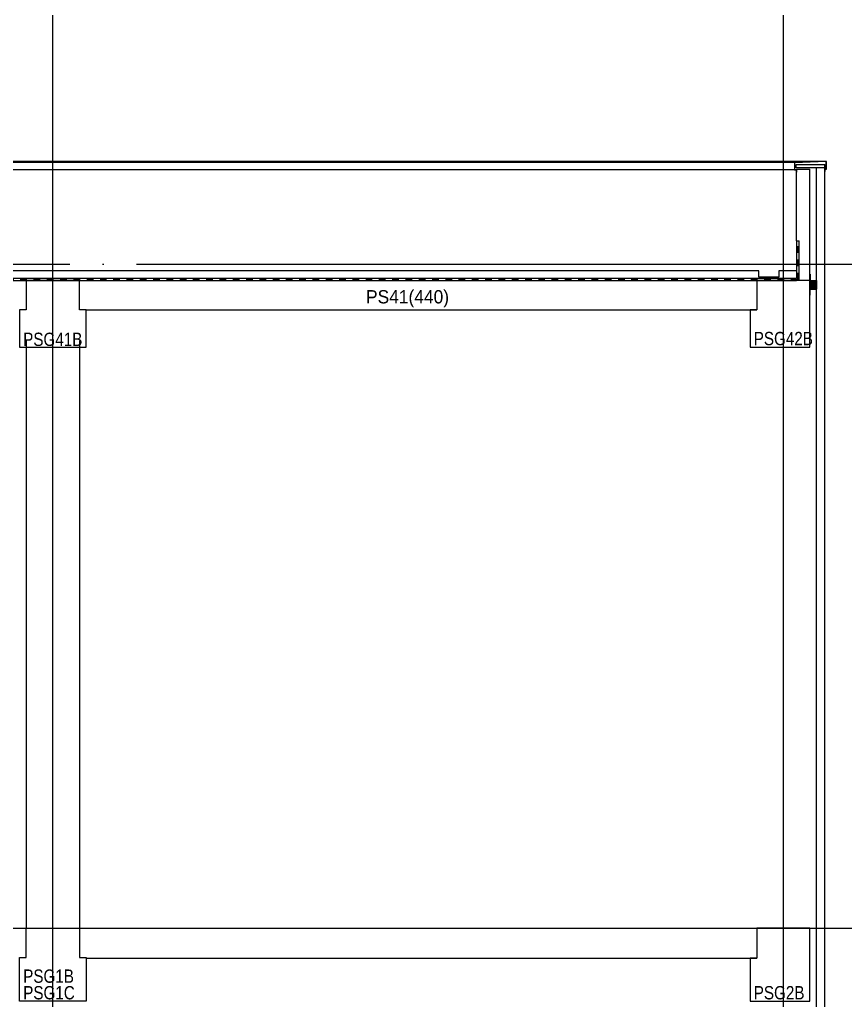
# Model space of a CAD drawing. Header units: millimetres. Extents: x 4754612 to 5801174, y 2368242 to 2777223.
# Drawn here: x 5048216 to 5060649, y 2450156 to 2464924 of the extents above; entities that cross this region are included whole.
import ezdxf
from ezdxf.enums import TextEntityAlignment as Align

# ---------------------------------------------------------------- set-up
doc = ezdxf.new("R2010")
doc.units = ezdxf.units.MM
doc.header["$LTSCALE"] = 1000
doc.linetypes.add('CEN', pattern=[6.2, 6, -0.1, 0, -0.1])
doc.linetypes.add('HIDDEN', pattern=[2, 1, -1])
doc.layers.get('DEFPOINTS').update_dxf_attribs({"color": 151})
for name, color, linetype in [('A-ELE-8', 8, 'Continuous'), ('A-FIN-4', 9, 'Continuous'), ('A-FIN-5', 8, 'Continuous'), ('A-중심선', 10, 'CEN'), ('CON', 2, 'Continuous'), ('ELE-3', 6, 'Continuous'), ('FIN-1', 9, 'Continuous'), ('HAT-252', 252, 'Continuous'), ('PIR판넬', 4, 'Continuous'), ('Xref_SEC$0$A-STL', 6, 'Continuous'), ('판넬_PIR 우레탄', 4, 'Continuous')]:
    doc.layers.add(name, color=color, linetype=linetype)
doc.layers.add('Guide-line', color=151, linetype='Continuous', plot=False)
doc.styles.add('A.NARROW', font='ARIALN.TTF')
doc.styles.add('돋움', font='')
doc.styles.get('돋움').set_extended_font_data('Dotum')

# ---------------------------------------------------------------- blocks, each defined once
blk = doc.blocks.new('zw$CF19')
at = {"layer": 'CON'}
blk.add_lwpolyline([(-500, -1100), (-500, -440), (-400, -440), (-400, 0), (400, 0), (400, -440), (500, -440), (500, -1100)], close=True, dxfattribs=at)
at = {"layer": 'DEFPOINTS', "style": 'A.NARROW'}
for s, p in [('PSG1B', (-446, -722, 0)), ('PSG1C', (-446, -972, 0))]:
    blk.add_text(s, height=200, dxfattribs=at).set_placement(p, align=Align.MIDDLE_LEFT)

msp = doc.modelspace()

# ---------------------------------------------------------------- hatches: boundary and pattern name
at = {"layer": 'HAT-252'}
h = msp.add_hatch(dxfattribs=at)
h.set_pattern_fill('CORK', color=256, scale=2.4, style=0)
h.set_pattern_definition([(0, (541797.428, -857963.518), (0, 7.62), []), (135, (541801.238, -857967.328), (-15.24000658, -15.24000658), [10.776312, -10.776312]), (135, (541803.143, -857967.328), (-15.24000658, -15.24000658), [10.776312, -10.776312]), (135, (541805.048, -857967.328), (-15.24000658, -15.24000658), [10.776312, -10.776312])])
h.paths.add_polyline_path([(5060115.782, 2460993.44), (5060215.782, 2460993.44), (5060215.782, 2460868.44), (5060115.782, 2460868.44)])

# ---------------------------------------------------------------- linework, layer by layer
at = {"layer": 'A-ELE-8'}
for p, q in [((5048315.782, 2460093.44), (5048315.782, 2451243.44)), ((5049115.782, 2460093.44), (5049115.782, 2451243.44))]:
    msp.add_line(p, q, dxfattribs=at)
at = {"layer": 'A-FIN-4'}
for p, q in [((5059915.782, 2461593.44), (5059915.782, 2461023.44)), ((5059345.782, 2461143.44), (4949965.782, 2461143.44)), ((5059915.782, 2461023.44), (4949965.782, 2461023.44)), ((5059345.782, 2461043.44), (5059345.782, 2461143.44)), ((5059645.782, 2461043.44), (5059345.782, 2461043.44)), ((5059645.889, 2461143.44), (5059645.782, 2461143.44)), ((5059915.782, 2461143.44), (5059645.782, 2461143.44)), ((5059645.782, 2461143.44), (5059645.782, 2461043.44))]:
    msp.add_line(p, q, dxfattribs=at)
at = {"layer": 'A-FIN-5', "linetype": 'HIDDEN', "ltscale": 0.1}
for p, q in [((5059935.783, 2461012.88), (5059935.783, 2461593.44)), ((5059926.343, 2461003.44), (4949965.782, 2461003.44))]:
    msp.add_line(p, q, dxfattribs=at)
at = {"layer": 'A-FIN-5', "linetype": 'HIDDEN'}
msp.add_line((5059935.783, 2461012.88), (5059926.343, 2461003.44), dxfattribs=at)
at = {"layer": 'A-중심선', "ltscale": 5}
for p, q in [((5048715.782, 2403989.231), (5048715.782, 2488921.61)), ((5059715.782, 2403989.231), (5059715.781, 2488921.61)), ((4863973.343, 2461243.44), (5174125.782, 2461243.44)), ((4863973.343, 2451243.44), (5174125.782, 2451243.44))]:
    msp.add_line(p, q, dxfattribs=at)
at = {"layer": 'CON'}
for p, q in [((5059915.782, 2461593.44), (5059915.783, 2462673.44)), ((5059915.782, 2462673.44), (5060115.881, 2462673.44)), ((5060115.782, 2460993.44), (5060115.783, 2462673.44)), ((5059915.783, 2461593.44), (5059955.783, 2461593.44)), ((5059955.783, 2460993.44), (5059955.783, 2461593.44)), ((4949965.782, 2460993.44), (5059915.782, 2460993.44)), ((5049215.782, 2460553.44), (5059315.782, 2460553.44)), ((4905615.782, 2451243.44), (5059815.782, 2451243.44)), ((5049215.782, 2450793.44), (5059315.782, 2450793.44))]:
    msp.add_line(p, q, dxfattribs=at)
for points in [[(5048215.782, 2460553.44), (5048215.782, 2459993.44), (5049215.782, 2459993.44), (5049215.782, 2460553.44), (5049115.782, 2460553.44), (5049115.782, 2460993.44), (5048315.782, 2460993.44), (5048315.782, 2460553.44)], [(5059315.782, 2460843.44), (5059315.782, 2460553.44), (5059215.782, 2460553.44), (5059215.782, 2459993.44), (5060115.782, 2459993.44), (5060115.782, 2460993.44), (5059315.782, 2460993.44)], [(5059315.782, 2451093.44), (5059315.782, 2450793.44), (5059215.782, 2450793.44), (5059215.782, 2450143.44), (5060115.782, 2450143.44), (5060115.782, 2451243.44), (5059315.782, 2451243.44)]]:
    msp.add_lwpolyline(points, close=True, dxfattribs=at)
at = {"layer": 'ELE-3'}
for p, q in [((5060115.782, 2461089.44), (5060115.782, 2460993.44)), ((5060119.622, 2461089.44), (5060115.782, 2461089.44)), ((5060119.622, 2461089.44), (5060119.622, 2460997.28)), ((5060115.782, 2460993.44), (5060215.782, 2460993.44)), ((5060115.782, 2460868.44), (5060215.782, 2460868.44)), ((5060115.782, 2460772.44), (5060115.782, 2460868.44)), ((5060119.622, 2460997.28), (5060215.782, 2460997.28)), ((5060119.622, 2460864.6), (5060215.782, 2460864.6)), ((5060119.622, 2460772.44), (5060119.622, 2460864.6)), ((5060215.782, 2460993.44), (5060215.782, 2460997.28)), ((5060215.782, 2460868.44), (5060215.782, 2460864.6)), ((5060119.622, 2460772.44), (5060115.782, 2460772.44))]:
    msp.add_line(p, q, dxfattribs=at)
at = {"layer": 'FIN-1'}
for p, q in [((5060364.292, 2462788.44), (4950040.782, 2462788.44)), ((5059881.814, 2462771.784), (4950040.782, 2462771.784)), ((5059881.814, 2462662.866), (4950040.782, 2462662.866))]:
    msp.add_line(p, q, dxfattribs=at)
msp.add_lwpolyline([(5060115.782, 2460993.44), (5060215.782, 2460993.44), (5060215.782, 2460868.44), (5060115.782, 2460868.44)], close=True, dxfattribs=at)
at = {"layer": 'PIR판넬'}
for p, q in [((5060215.766, 2421518.44), (5060215.783, 2462693.44)), ((5060340.766, 2421518.44), (5060340.783, 2462743.44))]:
    msp.add_line(p, q, dxfattribs=at)
at = {"layer": 'Xref_SEC$0$A-STL'}
for p, q in [((5060364.292, 2462788.44), (5059881.814, 2462771.784)), ((5060361.892, 2462785.942), (5059884.214, 2462769.479)), ((5060361.892, 2462675.84), (5060361.892, 2462785.942)), ((5060364.292, 2462673.44), (5060364.292, 2462788.44)), ((5059881.814, 2462771.784), (5059881.814, 2462662.866)), ((5059881.814, 2462662.866), (5059910.983, 2462662.866)), ((5059884.214, 2462769.479), (5059884.214, 2462665.266)), ((5059884.214, 2462665.266), (5059913.383, 2462665.266)), ((5059910.983, 2462662.866), (5059910.983, 2462628.734)), ((5059913.383, 2462665.266), (5059913.383, 2462628.734)), ((5059915.783, 2462643.734), (5059913.383, 2462643.734)), ((5059915.783, 2462628.734), (5059915.783, 2462643.734)), ((5060343.182, 2462655.512), (5060340.782, 2462655.512)), ((5060340.782, 2462655.512), (5060340.782, 2462640.512)), ((5060343.182, 2462675.84), (5060361.892, 2462675.84)), ((5060343.182, 2462640.512), (5060343.182, 2462675.84)), ((5060345.582, 2462673.44), (5060364.292, 2462673.44)), ((5060345.582, 2462640.512), (5060345.582, 2462673.44))]:
    msp.add_line(p, q, dxfattribs=at)
for centre in [(5060343.182, 2462640.512), (5059913.383, 2462628.734)]:
    msp.add_arc(centre, 2.4, 180, 0, dxfattribs=at)
at = {"layer": '판넬_PIR 우레탄'}
for p, q in [((5059905.783, 2462693.44), (5059905.783, 2462743.44)), ((5059905.783, 2462743.44), (5060340.783, 2462743.44)), ((5060340.783, 2462693.44), (5059905.783, 2462693.44))]:
    msp.add_line(p, q, dxfattribs=at)

# ---------------------------------------------------------------- block references
at = {"layer": 'CON'}
msp.add_blockref('zw$CF19', (5048715.782, 2451243.44), dxfattribs=at)

# ---------------------------------------------------------------- texts
at = {"layer": 'DEFPOINTS', "style": 'A.NARROW'}
msp.add_text('PSG41B', height=200, dxfattribs=at).set_placement((5048269.309, 2460110.004, 0), align=Align.MIDDLE_LEFT)
at = {"layer": 'Guide-line', "style": '돋움'}
msp.add_text('PS41(440)', height=200, dxfattribs=at).set_placement((5054056.432, 2460750.344), align=Align.MIDDLE_CENTER)
at = {"layer": 'Guide-line', "style": 'A.NARROW'}
for s, p in [('PSG42B', (5059269.309, 2460121.815, 0)), ('PSG2B', (5059269.309, 2450271.815, 0))]:
    msp.add_text(s, height=200, dxfattribs=at).set_placement(p, align=Align.MIDDLE_LEFT)

doc.saveas('drawing.dxf')
